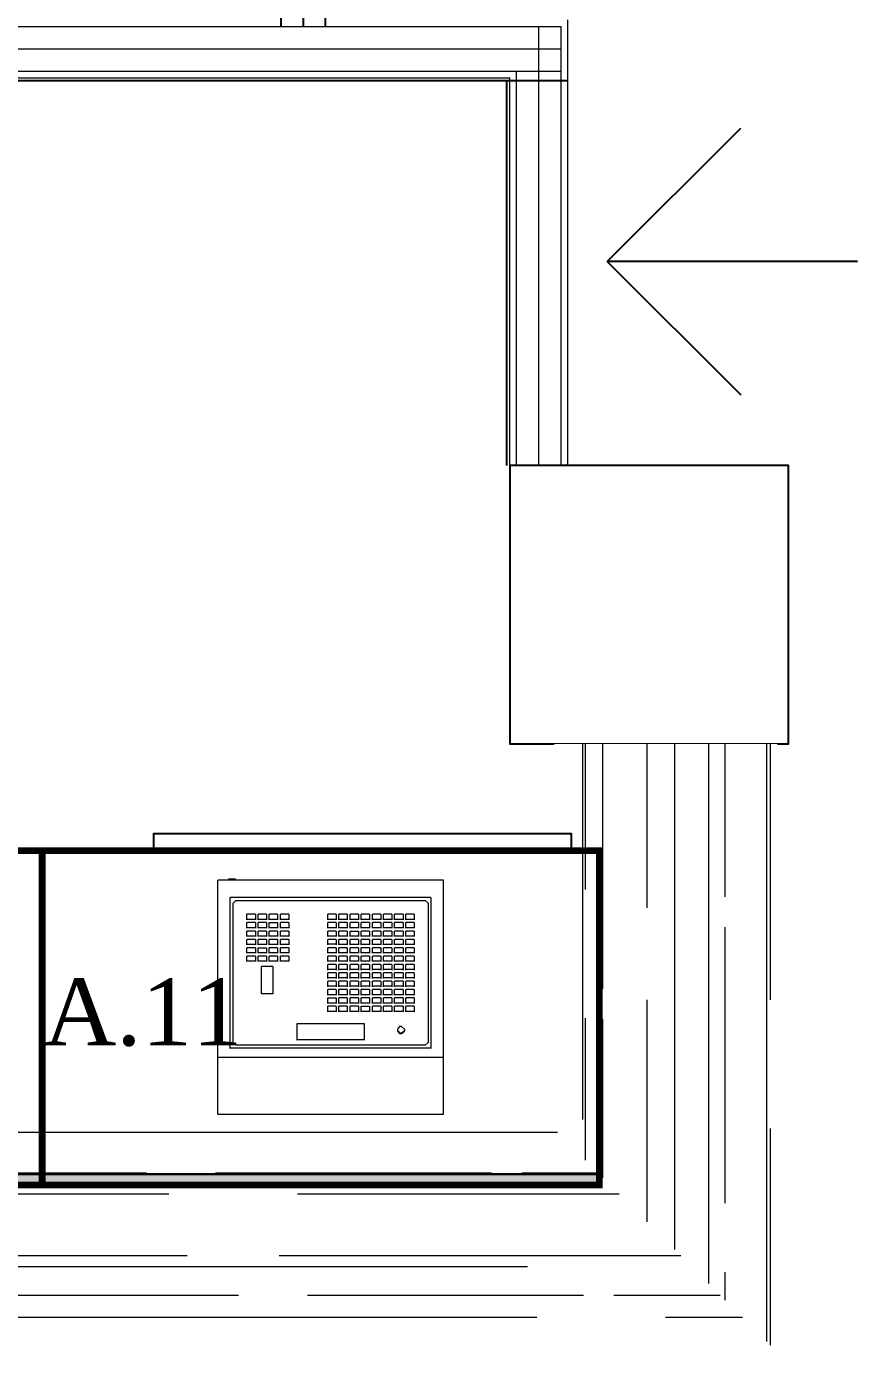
# Model space of a CAD drawing. Header units: millimetres. Extents: x -718 to 7948, y 6082 to 9415.
# Drawn here: x 6124.5 to 6273.6, y 7529.3 to 7767.7 of the extents above; entities that cross this region are included whole.
import ezdxf

# ---------------------------------------------------------------- set-up
doc = ezdxf.new("R2010")
doc.units = ezdxf.units.MM
doc.set_wipeout_variables(frame=1)
doc.linetypes.add('HIDDEN', pattern=[9.525, 6.35, -3.175])
for name, color, linetype in [('-DWG_ANA', 7, 'Continuous'), ('-DWG_DETAY2', 7, 'Continuous'), ('BYT_SERAMİK', 200, 'Continuous'), ('kolon', 4, 'Continuous')]:
    doc.layers.add(name, color=color, linetype=linetype)
for name, color, linetype, lineweight in [('BYT_ALÇIPAN', 20, 'Continuous', 13), ('m_Metal', 251, 'Continuous', 15), ('m_profil', 145, 'Continuous', 15)]:
    doc.layers.add(name, color=color, linetype=linetype, lineweight=lineweight)
doc.layers.add('m_Ahsap', color=7, linetype='Continuous', lineweight=13, true_color=0x89693e)
doc.styles.get("Standard").update_dxf_attribs({"font": 'arial.ttf'})

# ---------------------------------------------------------------- blocks, each defined once
blk = doc.blocks.new('A$C612463B9')
h = blk.add_hatch(color=8)
h.dxf.hatch_style = 1
h.paths.add_polyline_path([(0.6, 2.6), (0.6, 0.6), (100.6, 0.6), (100.6, 2.6)])
at = {"layer": '-DWG_ANA', "color": 0, "const_width": 1.2}
blk.add_lwpolyline([(100.6, 0.6), (0.6, 0.6), (0.6, 60.6), (100.6, 60.6)], close=True, dxfattribs=at)
at = {"layer": '-DWG_DETAY2', "color": 0, "linetype": 'Continuous'}
for points in [[(95.6, 60.6), (95.6, 63.6), (20.6, 63.6), (20.6, 60.6)], [(55.6, 57.6), (55.6, 60.6), (5.6, 60.6), (5.6, 57.6)]]:
    blk.add_lwpolyline(points, close=True, dxfattribs=at)
at = {"layer": '-DWG_DETAY2', "color": 0, "linetype": 'HIDDEN'}
for points in [[(5.6, 45.6), (5.6, 55.6), (20.6, 55.6)], [(95.6, 45.6), (95.6, 55.6), (70.6, 55.6)]]:
    blk.add_lwpolyline(points, dxfattribs=at)
blk.add_lwpolyline([(100.6, 0.6), (0.6, 0.6), (0.6, 2.6), (100.6, 2.6)], close=True)
blk = doc.blocks.new('A$C2FD85A5D')
h = blk.add_hatch(color=8)
h.dxf.hatch_style = 1
h.paths.add_polyline_path([(0.6, 2.6), (0.6, 0.6), (100.6, 0.6), (100.6, 2.6)])
at = {"layer": '-DWG_ANA', "color": 0, "const_width": 1.2}
blk.add_lwpolyline([(100.6, 0.6), (0.6, 0.6), (0.6, 60.6), (100.6, 60.6)], close=True, dxfattribs=at)
at = {"layer": '-DWG_DETAY2', "color": 0, "linetype": 'Continuous'}
blk.add_lwpolyline([(95.6, 60.6), (95.6, 63.6), (20.6, 63.6), (20.6, 60.6)], close=True, dxfattribs=at)
blk.add_lwpolyline([(100.6, 0.6), (0.6, 0.6), (0.6, 2.6), (100.6, 2.6)], close=True)

msp = doc.modelspace()

# ---------------------------------------------------------------- linework, layer by layer
at = {"layer": '-DWG_ANA', "color": 0}
for p, q in [((6210.71, 7758.03), (6221.61, 7758.03)), ((6228.72, 7725.53), (6252.65, 7749.46)), ((6273.6, 7725.53), (6228.72, 7725.53)), ((6228.72, 7725.53), (6252.65, 7701.6))]:
    msp.add_line(p, q, dxfattribs=at)
at = {"layer": 'BYT_ALÇIPAN'}
for p, q in [((6221.61, 7688.93), (6221.61, 7768.93)), ((5721.21, 7758.53), (6211.21, 7758.53)), ((6211.21, 7688.93), (6211.21, 7758.53))]:
    msp.add_line(p, q, dxfattribs=at)
at = {"layer": 'BYT_SERAMİK'}
for p in [(5721.21, 7758.03), (6210.71, 7688.93)]:
    msp.add_line(p, (6210.71, 7758.03), dxfattribs=at)
at = {"layer": 'kolon'}
msp.add_lwpolyline([(6211.21, 7688.93), (6211.21, 7638.93), (6261.21, 7638.93), (6261.21, 7688.93)], close=True, dxfattribs=at)
at = {"layer": 'm_Metal', "color": 253, "linetype": 'Continuous', "lineweight": 13, "true_color": 0x9f9f9f}
for p, q in [((6160.81, 7614.48), (6160.81, 7614.73)), ((6160.81, 7614.73), (6161.94, 7614.73)), ((6161.94, 7614.73), (6161.94, 7614.48)), ((6158.81, 7572.48), (6158.81, 7614.48)), ((6199.31, 7614.48), (6158.81, 7614.48)), ((6199.31, 7572.48), (6199.31, 7614.48)), ((6161.06, 7584.23), (6161.06, 7611.35)), ((6197.06, 7611.35), (6161.06, 7611.35)), ((6161.56, 7610.35), (6162.06, 7610.85)), ((6161.56, 7585.35), (6161.56, 7610.35)), ((6162.06, 7610.85), (6196.06, 7610.85)), ((6196.56, 7610.35), (6196.06, 7610.85)), ((6196.56, 7610.35), (6196.56, 7585.35)), ((6197.06, 7611.35), (6197.06, 7584.23)), ((6164.06, 7607.35), (6164.06, 7608.35)), ((6165.56, 7608.35), (6164.06, 7608.35)), ((6164.06, 7607.48), (6165.56, 7607.48)), ((6165.56, 7608.35), (6165.56, 7607.35)), ((6166.06, 7607.35), (6166.06, 7608.35)), ((6167.56, 7608.35), (6166.06, 7608.35)), ((6166.06, 7607.48), (6167.56, 7607.48)), ((6167.56, 7608.35), (6167.56, 7607.35)), ((6168.06, 7607.35), (6168.06, 7608.35)), ((6169.56, 7608.35), (6168.06, 7608.35)), ((6168.06, 7607.48), (6169.56, 7607.48)), ((6169.56, 7608.35), (6169.56, 7607.35)), ((6170.06, 7607.35), (6170.06, 7608.35)), ((6171.56, 7608.35), (6170.06, 7608.35)), ((6170.06, 7607.48), (6171.56, 7607.48)), ((6171.56, 7608.35), (6171.56, 7607.35)), ((6178.56, 7607.35), (6178.56, 7608.35)), ((6180.06, 7608.35), (6178.56, 7608.35)), ((6178.56, 7607.48), (6180.06, 7607.48)), ((6180.06, 7608.35), (6180.06, 7607.35)), ((6180.56, 7607.35), (6180.56, 7608.35)), ((6182.06, 7608.35), (6180.56, 7608.35)), ((6180.56, 7607.48), (6182.06, 7607.48)), ((6182.06, 7608.35), (6182.06, 7607.35)), ((6182.56, 7607.35), (6182.56, 7608.35)), ((6184.06, 7608.35), (6182.56, 7608.35)), ((6182.56, 7607.48), (6184.06, 7607.48)), ((6184.06, 7608.35), (6184.06, 7607.35)), ((6184.56, 7607.35), (6184.56, 7608.35)), ((6186.06, 7608.35), (6184.56, 7608.35)), ((6184.56, 7607.48), (6186.06, 7607.48)), ((6186.06, 7608.35), (6186.06, 7607.35)), ((6186.56, 7607.35), (6186.56, 7608.35)), ((6188.06, 7608.35), (6186.56, 7608.35)), ((6186.56, 7607.48), (6188.06, 7607.48)), ((6188.06, 7608.35), (6188.06, 7607.35)), ((6188.56, 7607.35), (6188.56, 7608.35)), ((6190.06, 7608.35), (6188.56, 7608.35)), ((6188.56, 7607.48), (6190.06, 7607.48)), ((6190.06, 7608.35), (6190.06, 7607.35)), ((6190.56, 7607.35), (6190.56, 7608.35)), ((6192.06, 7608.35), (6190.56, 7608.35)), ((6190.56, 7607.48), (6192.06, 7607.48)), ((6192.06, 7608.35), (6192.06, 7607.35)), ((6192.56, 7607.35), (6192.56, 7608.35)), ((6194.06, 7608.35), (6192.56, 7608.35)), ((6192.56, 7607.48), (6194.06, 7607.48)), ((6194.06, 7608.35), (6194.06, 7607.35)), ((6164.06, 7605.85), (6164.06, 7606.85)), ((6165.56, 7606.85), (6164.06, 7606.85)), ((6164.06, 7605.98), (6165.56, 7605.98)), ((6164.06, 7604.35), (6164.06, 7605.35)), ((6165.56, 7605.35), (6164.06, 7605.35)), ((6165.56, 7606.85), (6165.56, 7605.85)), ((6165.56, 7605.35), (6165.56, 7604.35)), ((6166.06, 7605.85), (6166.06, 7606.85)), ((6167.56, 7606.85), (6166.06, 7606.85)), ((6166.06, 7605.98), (6167.56, 7605.98)), ((6166.06, 7604.35), (6166.06, 7605.35)), ((6167.56, 7605.35), (6166.06, 7605.35)), ((6167.56, 7606.85), (6167.56, 7605.85)), ((6167.56, 7605.35), (6167.56, 7604.35)), ((6168.06, 7605.85), (6168.06, 7606.85)), ((6168.06, 7606.85), (6169.56, 7606.85)), ((6168.06, 7605.98), (6169.56, 7605.98)), ((6168.06, 7604.35), (6168.06, 7605.35)), ((6169.56, 7605.35), (6168.06, 7605.35)), ((6169.56, 7606.85), (6169.56, 7605.85)), ((6169.56, 7605.35), (6169.56, 7604.35)), ((6170.06, 7605.85), (6170.06, 7606.85)), ((6171.56, 7606.85), (6170.06, 7606.85)), ((6170.06, 7605.98), (6171.56, 7605.98)), ((6170.06, 7604.35), (6170.06, 7605.35)), ((6171.56, 7605.35), (6170.06, 7605.35)), ((6171.56, 7606.85), (6171.56, 7605.85)), ((6171.56, 7605.35), (6171.56, 7604.35)), ((6178.56, 7605.85), (6178.56, 7606.85)), ((6180.06, 7606.85), (6178.56, 7606.85)), ((6178.56, 7605.98), (6180.06, 7605.98)), ((6178.56, 7604.35), (6178.56, 7605.35)), ((6180.06, 7605.35), (6178.56, 7605.35)), ((6180.06, 7606.85), (6180.06, 7605.85)), ((6180.06, 7605.35), (6180.06, 7604.35)), ((6180.56, 7605.85), (6180.56, 7606.85)), ((6182.06, 7606.85), (6180.56, 7606.85)), ((6180.56, 7605.98), (6182.06, 7605.98)), ((6180.56, 7604.35), (6180.56, 7605.35)), ((6182.06, 7605.35), (6180.56, 7605.35)), ((6182.06, 7606.85), (6182.06, 7605.85)), ((6182.06, 7605.35), (6182.06, 7604.35)), ((6182.56, 7605.85), (6182.56, 7606.85)), ((6184.06, 7606.85), (6182.56, 7606.85)), ((6182.56, 7605.98), (6184.06, 7605.98)), ((6182.56, 7604.35), (6182.56, 7605.35)), ((6182.56, 7605.35), (6184.06, 7605.35)), ((6184.06, 7606.85), (6184.06, 7605.85)), ((6184.06, 7605.35), (6184.06, 7604.35)), ((6184.56, 7605.85), (6184.56, 7606.85)), ((6186.06, 7606.85), (6184.56, 7606.85)), ((6184.56, 7605.98), (6186.06, 7605.98)), ((6184.56, 7604.35), (6184.56, 7605.35)), ((6186.06, 7605.35), (6184.56, 7605.35)), ((6186.06, 7606.85), (6186.06, 7605.85)), ((6186.06, 7605.35), (6186.06, 7604.35)), ((6186.56, 7605.85), (6186.56, 7606.85)), ((6188.06, 7606.85), (6186.56, 7606.85)), ((6186.56, 7605.98), (6188.06, 7605.98)), ((6186.56, 7604.35), (6186.56, 7605.35)), ((6188.06, 7605.35), (6186.56, 7605.35)), ((6188.06, 7606.85), (6188.06, 7605.85)), ((6188.06, 7605.35), (6188.06, 7604.35)), ((6190.06, 7606.85), (6188.56, 7606.85)), ((6188.56, 7605.85), (6188.56, 7606.85)), ((6188.56, 7605.98), (6190.06, 7605.98)), ((6190.06, 7605.35), (6188.56, 7605.35)), ((6188.56, 7604.35), (6188.56, 7605.35)), ((6190.06, 7606.85), (6190.06, 7605.85)), ((6190.06, 7605.35), (6190.06, 7604.35)), ((6190.56, 7605.85), (6190.56, 7606.85)), ((6192.06, 7606.85), (6190.56, 7606.85)), ((6190.56, 7605.98), (6192.06, 7605.98)), ((6190.56, 7604.35), (6190.56, 7605.35)), ((6192.06, 7605.35), (6190.56, 7605.35)), ((6192.06, 7606.85), (6192.06, 7605.85)), ((6192.06, 7605.35), (6192.06, 7604.35)), ((6192.56, 7605.85), (6192.56, 7606.85)), ((6194.06, 7606.85), (6192.56, 7606.85)), ((6192.56, 7605.98), (6194.06, 7605.98)), ((6192.56, 7604.35), (6192.56, 7605.35)), ((6194.06, 7605.35), (6192.56, 7605.35)), ((6194.06, 7606.85), (6194.06, 7605.85)), ((6194.06, 7605.35), (6194.06, 7604.35)), ((6164.06, 7604.48), (6165.56, 7604.48)), ((6164.06, 7602.85), (6164.06, 7603.85)), ((6165.56, 7603.85), (6164.06, 7603.85)), ((6164.06, 7602.98), (6165.56, 7602.98)), ((6165.56, 7603.85), (6165.56, 7602.85)), ((6166.06, 7604.48), (6167.56, 7604.48)), ((6166.06, 7602.85), (6166.06, 7603.85)), ((6167.56, 7603.85), (6166.06, 7603.85)), ((6166.06, 7602.98), (6167.56, 7602.98)), ((6167.56, 7603.85), (6167.56, 7602.85)), ((6168.06, 7604.48), (6169.56, 7604.48)), ((6168.06, 7602.85), (6168.06, 7603.85)), ((6169.56, 7603.85), (6168.06, 7603.85)), ((6168.06, 7602.98), (6169.56, 7602.98)), ((6169.56, 7603.85), (6169.56, 7602.85)), ((6170.06, 7604.48), (6171.56, 7604.48)), ((6170.06, 7602.85), (6170.06, 7603.85)), ((6171.56, 7603.85), (6170.06, 7603.85)), ((6170.06, 7602.98), (6171.56, 7602.98)), ((6171.56, 7603.85), (6171.56, 7602.85)), ((6178.56, 7604.48), (6180.06, 7604.48)), ((6178.56, 7602.85), (6178.56, 7603.85)), ((6180.06, 7603.85), (6178.56, 7603.85)), ((6180.06, 7602.98), (6178.56, 7602.98)), ((6180.06, 7603.85), (6180.06, 7602.85)), ((6180.56, 7604.48), (6182.06, 7604.48)), ((6180.56, 7602.85), (6180.56, 7603.85)), ((6182.06, 7603.85), (6180.56, 7603.85)), ((6180.56, 7602.98), (6182.06, 7602.98)), ((6182.06, 7603.85), (6182.06, 7602.85)), ((6182.56, 7604.48), (6184.06, 7604.48)), ((6182.56, 7602.85), (6182.56, 7603.85)), ((6184.06, 7603.85), (6182.56, 7603.85)), ((6182.56, 7602.98), (6184.06, 7602.98)), ((6184.06, 7603.85), (6184.06, 7602.85)), ((6184.56, 7604.48), (6186.06, 7604.48)), ((6184.56, 7602.85), (6184.56, 7603.85)), ((6186.06, 7603.85), (6184.56, 7603.85)), ((6184.56, 7602.98), (6186.06, 7602.98)), ((6186.06, 7603.85), (6186.06, 7602.85)), ((6186.56, 7604.48), (6188.06, 7604.48)), ((6186.56, 7602.85), (6186.56, 7603.85)), ((6188.06, 7603.85), (6186.56, 7603.85)), ((6186.56, 7602.98), (6188.06, 7602.98)), ((6188.06, 7603.85), (6188.06, 7602.85)), ((6188.56, 7604.48), (6190.06, 7604.48)), ((6190.06, 7603.85), (6188.56, 7603.85)), ((6188.56, 7602.85), (6188.56, 7603.85)), ((6188.56, 7602.98), (6190.06, 7602.98)), ((6190.06, 7603.85), (6190.06, 7602.85)), ((6190.56, 7604.48), (6192.06, 7604.48)), ((6190.56, 7602.85), (6190.56, 7603.85)), ((6192.06, 7603.85), (6190.56, 7603.85)), ((6190.56, 7602.98), (6192.06, 7602.98)), ((6192.06, 7603.85), (6192.06, 7602.85)), ((6192.56, 7604.48), (6194.06, 7604.48)), ((6192.56, 7602.85), (6192.56, 7603.85)), ((6194.06, 7603.85), (6192.56, 7603.85)), ((6192.56, 7602.98), (6194.06, 7602.98)), ((6194.06, 7603.85), (6194.06, 7602.85)), ((6164.06, 7601.35), (6164.06, 7602.35)), ((6165.56, 7602.35), (6164.06, 7602.35)), ((6164.06, 7601.48), (6165.56, 7601.48)), ((6164.06, 7599.85), (6164.06, 7600.85)), ((6165.56, 7600.85), (6164.06, 7600.85)), ((6165.56, 7602.35), (6165.56, 7601.35)), ((6165.56, 7600.85), (6165.56, 7599.85)), ((6166.06, 7601.35), (6166.06, 7602.35)), ((6166.06, 7602.35), (6167.56, 7602.35)), ((6166.06, 7601.48), (6167.56, 7601.48)), ((6166.06, 7599.85), (6166.06, 7600.85)), ((6167.56, 7600.85), (6166.06, 7600.85)), ((6167.56, 7602.35), (6167.56, 7601.35)), ((6167.56, 7600.85), (6167.56, 7599.85)), ((6168.06, 7601.35), (6168.06, 7602.35)), ((6169.56, 7602.35), (6168.06, 7602.35)), ((6168.06, 7601.48), (6169.56, 7601.48)), ((6168.06, 7599.85), (6168.06, 7600.85)), ((6169.56, 7600.85), (6168.06, 7600.85)), ((6169.56, 7602.35), (6169.56, 7601.35)), ((6169.56, 7600.85), (6169.56, 7599.85)), ((6170.06, 7601.35), (6170.06, 7602.35)), ((6171.56, 7602.35), (6170.06, 7602.35)), ((6170.06, 7601.48), (6171.56, 7601.48)), ((6170.06, 7599.85), (6170.06, 7600.85)), ((6171.56, 7600.85), (6170.06, 7600.85)), ((6171.56, 7602.35), (6171.56, 7601.35)), ((6171.56, 7600.85), (6171.56, 7599.85)), ((6178.56, 7601.35), (6178.56, 7602.35)), ((6180.06, 7602.35), (6178.56, 7602.35)), ((6178.56, 7601.48), (6180.06, 7601.48)), ((6178.56, 7599.85), (6178.56, 7600.85)), ((6180.06, 7600.85), (6178.56, 7600.85)), ((6180.06, 7602.35), (6180.06, 7601.35)), ((6180.06, 7600.85), (6180.06, 7599.85)), ((6180.56, 7601.35), (6180.56, 7602.35)), ((6182.06, 7602.35), (6180.56, 7602.35)), ((6180.56, 7601.48), (6182.06, 7601.48)), ((6180.56, 7599.85), (6180.56, 7600.85)), ((6182.06, 7600.85), (6180.56, 7600.85)), ((6182.06, 7602.35), (6182.06, 7601.35)), ((6182.06, 7600.85), (6182.06, 7599.85)), ((6182.56, 7601.35), (6182.56, 7602.35)), ((6184.06, 7602.35), (6182.56, 7602.35)), ((6182.56, 7601.48), (6184.06, 7601.48)), ((6182.56, 7599.85), (6182.56, 7600.85)), ((6184.06, 7600.85), (6182.56, 7600.85)), ((6184.06, 7602.35), (6184.06, 7601.35)), ((6184.06, 7600.85), (6184.06, 7599.85)), ((6184.56, 7601.35), (6184.56, 7602.35)), ((6186.06, 7602.35), (6184.56, 7602.35)), ((6184.56, 7601.48), (6186.06, 7601.48)), ((6184.56, 7599.85), (6184.56, 7600.85)), ((6186.06, 7600.85), (6184.56, 7600.85)), ((6186.06, 7602.35), (6186.06, 7601.35)), ((6186.06, 7600.85), (6186.06, 7599.85)), ((6186.56, 7601.35), (6186.56, 7602.35)), ((6188.06, 7602.35), (6186.56, 7602.35)), ((6186.56, 7601.48), (6188.06, 7601.48)), ((6186.56, 7599.85), (6186.56, 7600.85)), ((6188.06, 7600.85), (6186.56, 7600.85)), ((6188.06, 7602.35), (6188.06, 7601.35)), ((6188.06, 7600.85), (6188.06, 7599.85)), ((6190.06, 7602.35), (6188.56, 7602.35)), ((6188.56, 7601.35), (6188.56, 7602.35)), ((6188.56, 7601.48), (6190.06, 7601.48)), ((6190.06, 7600.85), (6188.56, 7600.85)), ((6188.56, 7599.85), (6188.56, 7600.85)), ((6190.06, 7602.35), (6190.06, 7601.35)), ((6190.06, 7600.85), (6190.06, 7599.85)), ((6190.56, 7601.35), (6190.56, 7602.35)), ((6192.06, 7602.35), (6190.56, 7602.35)), ((6190.56, 7601.48), (6192.06, 7601.48)), ((6190.56, 7599.85), (6190.56, 7600.85)), ((6192.06, 7600.85), (6190.56, 7600.85)), ((6192.06, 7602.35), (6192.06, 7601.35)), ((6192.06, 7600.85), (6192.06, 7599.85)), ((6192.56, 7601.35), (6192.56, 7602.35)), ((6194.06, 7602.35), (6192.56, 7602.35)), ((6192.56, 7601.48), (6194.06, 7601.48)), ((6192.56, 7599.85), (6192.56, 7600.85)), ((6194.06, 7600.85), (6192.56, 7600.85)), ((6194.06, 7602.35), (6194.06, 7601.35)), ((6194.06, 7600.85), (6194.06, 7599.85)), ((6164.06, 7599.98), (6165.56, 7599.98)), ((6166.06, 7599.98), (6167.56, 7599.98)), ((6168.69, 7598.98), (6166.69, 7598.98)), ((6166.69, 7594.1), (6166.69, 7598.98)), ((6168.06, 7599.98), (6169.56, 7599.98)), ((6168.69, 7598.98), (6168.69, 7594.1)), ((6170.06, 7599.98), (6171.56, 7599.98)), ((6178.56, 7599.98), (6180.06, 7599.98)), ((6178.56, 7598.35), (6178.56, 7599.35)), ((6180.06, 7599.35), (6178.56, 7599.35)), ((6178.56, 7598.48), (6180.06, 7598.48)), ((6178.56, 7596.85), (6178.56, 7597.85)), ((6180.06, 7597.85), (6178.56, 7597.85)), ((6180.06, 7599.35), (6180.06, 7598.35)), ((6180.06, 7597.85), (6180.06, 7596.85)), ((6180.56, 7599.98), (6182.06, 7599.98)), ((6180.56, 7598.35), (6180.56, 7599.35)), ((6182.06, 7599.35), (6180.56, 7599.35)), ((6180.56, 7598.48), (6182.06, 7598.48)), ((6180.56, 7596.85), (6180.56, 7597.85)), ((6182.06, 7597.85), (6180.56, 7597.85)), ((6182.06, 7599.35), (6182.06, 7598.35)), ((6182.06, 7597.85), (6182.06, 7596.85)), ((6182.56, 7599.98), (6184.06, 7599.98)), ((6182.56, 7598.35), (6182.56, 7599.35)), ((6184.06, 7599.35), (6182.56, 7599.35)), ((6182.56, 7598.48), (6184.06, 7598.48)), ((6182.56, 7596.85), (6182.56, 7597.85)), ((6184.06, 7597.85), (6182.56, 7597.85)), ((6184.06, 7599.35), (6184.06, 7598.35)), ((6184.06, 7597.85), (6184.06, 7596.85)), ((6184.56, 7599.98), (6186.06, 7599.98)), ((6184.56, 7598.35), (6184.56, 7599.35)), ((6186.06, 7599.35), (6184.56, 7599.35)), ((6184.56, 7598.48), (6186.06, 7598.48)), ((6184.56, 7596.85), (6184.56, 7597.85)), ((6186.06, 7597.85), (6184.56, 7597.85)), ((6186.06, 7599.35), (6186.06, 7598.35)), ((6186.06, 7597.85), (6186.06, 7596.85)), ((6186.56, 7599.98), (6188.06, 7599.98)), ((6186.56, 7598.35), (6186.56, 7599.35)), ((6188.06, 7599.35), (6186.56, 7599.35)), ((6186.56, 7598.48), (6188.06, 7598.48)), ((6186.56, 7596.85), (6186.56, 7597.85)), ((6188.06, 7597.85), (6186.56, 7597.85)), ((6188.06, 7599.35), (6188.06, 7598.35)), ((6188.06, 7597.85), (6188.06, 7596.85)), ((6188.56, 7599.98), (6190.06, 7599.98)), ((6190.06, 7599.35), (6188.56, 7599.35)), ((6188.56, 7598.35), (6188.56, 7599.35)), ((6188.56, 7598.48), (6190.06, 7598.48)), ((6190.06, 7597.85), (6188.56, 7597.85)), ((6188.56, 7596.85), (6188.56, 7597.85)), ((6190.06, 7599.35), (6190.06, 7598.35)), ((6190.06, 7597.85), (6190.06, 7596.85)), ((6190.56, 7599.98), (6192.06, 7599.98)), ((6190.56, 7598.35), (6190.56, 7599.35)), ((6192.06, 7599.35), (6190.56, 7599.35)), ((6190.56, 7598.48), (6192.06, 7598.48)), ((6190.56, 7596.85), (6190.56, 7597.85)), ((6192.06, 7597.85), (6190.56, 7597.85)), ((6192.06, 7599.35), (6192.06, 7598.35)), ((6192.06, 7597.85), (6192.06, 7596.85)), ((6192.56, 7599.98), (6194.06, 7599.98)), ((6192.56, 7598.35), (6192.56, 7599.35)), ((6194.06, 7599.35), (6192.56, 7599.35)), ((6192.56, 7598.48), (6194.06, 7598.48)), ((6192.56, 7596.85), (6192.56, 7597.85)), ((6194.06, 7597.85), (6192.56, 7597.85)), ((6194.06, 7599.35), (6194.06, 7598.35)), ((6194.06, 7597.85), (6194.06, 7596.85)), ((6178.56, 7596.98), (6180.06, 7596.98)), ((6178.56, 7595.35), (6178.56, 7596.35)), ((6180.06, 7596.35), (6178.56, 7596.35)), ((6178.56, 7595.48), (6180.06, 7595.48)), ((6180.06, 7596.35), (6180.06, 7595.35)), ((6180.56, 7596.98), (6182.06, 7596.98)), ((6180.56, 7595.35), (6180.56, 7596.35)), ((6182.06, 7596.35), (6180.56, 7596.35)), ((6180.56, 7595.48), (6182.06, 7595.48)), ((6182.06, 7596.35), (6182.06, 7595.35)), ((6182.56, 7596.98), (6184.06, 7596.98)), ((6182.56, 7595.35), (6182.56, 7596.35)), ((6184.06, 7596.35), (6182.56, 7596.35)), ((6182.56, 7595.48), (6184.06, 7595.48)), ((6184.06, 7596.35), (6184.06, 7595.35)), ((6184.56, 7596.98), (6186.06, 7596.98)), ((6184.56, 7595.35), (6184.56, 7596.35)), ((6186.06, 7596.35), (6184.56, 7596.35)), ((6184.56, 7595.48), (6186.06, 7595.48)), ((6186.06, 7596.35), (6186.06, 7595.35)), ((6186.56, 7596.98), (6188.06, 7596.98)), ((6186.56, 7595.35), (6186.56, 7596.35)), ((6188.06, 7596.35), (6186.56, 7596.35)), ((6186.56, 7595.48), (6188.06, 7595.48)), ((6188.06, 7596.35), (6188.06, 7595.35)), ((6188.56, 7596.98), (6190.06, 7596.98)), ((6190.06, 7596.35), (6188.56, 7596.35)), ((6188.56, 7595.35), (6188.56, 7596.35)), ((6188.56, 7595.48), (6190.06, 7595.48)), ((6190.06, 7596.35), (6190.06, 7595.35)), ((6190.56, 7596.98), (6192.06, 7596.98)), ((6190.56, 7595.35), (6190.56, 7596.35)), ((6192.06, 7596.35), (6190.56, 7596.35)), ((6190.56, 7595.48), (6192.06, 7595.48)), ((6192.06, 7596.35), (6192.06, 7595.35)), ((6192.56, 7596.98), (6194.06, 7596.98)), ((6192.56, 7595.35), (6192.56, 7596.35)), ((6194.06, 7596.35), (6192.56, 7596.35)), ((6192.56, 7595.48), (6194.06, 7595.48)), ((6194.06, 7596.35), (6194.06, 7595.35)), ((6168.69, 7594.1), (6166.69, 7594.1)), ((6178.56, 7593.85), (6178.56, 7594.85)), ((6180.06, 7594.85), (6178.56, 7594.85)), ((6178.56, 7593.98), (6180.06, 7593.98)), ((6178.56, 7592.35), (6178.56, 7593.35)), ((6178.56, 7593.35), (6180.06, 7593.35)), ((6180.06, 7594.85), (6180.06, 7593.85)), ((6180.06, 7593.35), (6180.06, 7592.35)), ((6180.56, 7593.85), (6180.56, 7594.85)), ((6182.06, 7594.85), (6180.56, 7594.85)), ((6180.56, 7593.98), (6182.06, 7593.98)), ((6180.56, 7592.35), (6180.56, 7593.35)), ((6182.06, 7593.35), (6180.56, 7593.35)), ((6182.06, 7594.85), (6182.06, 7593.85)), ((6182.06, 7593.35), (6182.06, 7592.35)), ((6182.56, 7593.85), (6182.56, 7594.85)), ((6184.06, 7594.85), (6182.56, 7594.85)), ((6182.56, 7593.98), (6184.06, 7593.98)), ((6182.56, 7592.35), (6182.56, 7593.35)), ((6184.06, 7593.35), (6182.56, 7593.35)), ((6184.06, 7594.85), (6184.06, 7593.85)), ((6184.06, 7593.35), (6184.06, 7592.35)), ((6184.56, 7593.85), (6184.56, 7594.85)), ((6186.06, 7594.85), (6184.56, 7594.85)), ((6184.56, 7593.98), (6186.06, 7593.98)), ((6184.56, 7592.35), (6184.56, 7593.35)), ((6186.06, 7593.35), (6184.56, 7593.35)), ((6186.06, 7594.85), (6186.06, 7593.85)), ((6186.06, 7593.35), (6186.06, 7592.35)), ((6186.56, 7593.85), (6186.56, 7594.85)), ((6188.06, 7594.85), (6186.56, 7594.85)), ((6186.56, 7593.98), (6188.06, 7593.98)), ((6186.56, 7592.35), (6186.56, 7593.35)), ((6188.06, 7593.35), (6186.56, 7593.35)), ((6188.06, 7594.85), (6188.06, 7593.85)), ((6188.06, 7593.35), (6188.06, 7592.35)), ((6188.56, 7593.85), (6188.56, 7594.85)), ((6190.06, 7594.85), (6188.56, 7594.85)), ((6188.56, 7593.98), (6190.06, 7593.98)), ((6188.56, 7592.35), (6188.56, 7593.35)), ((6190.06, 7593.35), (6188.56, 7593.35)), ((6190.06, 7594.85), (6190.06, 7593.85)), ((6190.06, 7593.35), (6190.06, 7592.35)), ((6190.56, 7593.85), (6190.56, 7594.85)), ((6192.06, 7594.85), (6190.56, 7594.85)), ((6190.56, 7593.98), (6192.06, 7593.98)), ((6190.56, 7592.35), (6190.56, 7593.35)), ((6192.06, 7593.35), (6190.56, 7593.35)), ((6192.06, 7594.85), (6192.06, 7593.85)), ((6192.06, 7593.35), (6192.06, 7592.35)), ((6192.56, 7593.85), (6192.56, 7594.85)), ((6194.06, 7594.85), (6192.56, 7594.85)), ((6192.56, 7593.98), (6194.06, 7593.98)), ((6192.56, 7592.35), (6192.56, 7593.35)), ((6194.06, 7593.35), (6192.56, 7593.35)), ((6194.06, 7594.85), (6194.06, 7593.85)), ((6194.06, 7593.35), (6194.06, 7592.35)), ((6178.56, 7592.48), (6180.06, 7592.48)), ((6178.56, 7590.85), (6178.56, 7591.85)), ((6180.06, 7591.85), (6178.56, 7591.85)), ((6178.56, 7590.98), (6180.06, 7590.98)), ((6180.06, 7591.85), (6180.06, 7590.85)), ((6180.56, 7592.48), (6182.06, 7592.48)), ((6180.56, 7590.85), (6180.56, 7591.85)), ((6182.06, 7591.85), (6180.56, 7591.85)), ((6180.56, 7590.98), (6182.06, 7590.98)), ((6182.06, 7591.85), (6182.06, 7590.85)), ((6182.56, 7592.48), (6184.06, 7592.48)), ((6182.56, 7590.85), (6182.56, 7591.85)), ((6184.06, 7591.85), (6182.56, 7591.85)), ((6182.56, 7590.98), (6184.06, 7590.98)), ((6184.06, 7591.85), (6184.06, 7590.85)), ((6184.56, 7592.48), (6186.06, 7592.48)), ((6184.56, 7590.85), (6184.56, 7591.85)), ((6184.56, 7591.85), (6186.06, 7591.85)), ((6184.56, 7590.98), (6186.06, 7590.98)), ((6186.06, 7591.85), (6186.06, 7590.85)), ((6186.56, 7592.48), (6188.06, 7592.48)), ((6186.56, 7590.85), (6186.56, 7591.85)), ((6188.06, 7591.85), (6186.56, 7591.85)), ((6186.56, 7590.98), (6188.06, 7590.98)), ((6188.06, 7591.85), (6188.06, 7590.85)), ((6188.56, 7592.48), (6190.06, 7592.48)), ((6188.56, 7590.85), (6188.56, 7591.85)), ((6190.06, 7591.85), (6188.56, 7591.85)), ((6188.56, 7590.98), (6190.06, 7590.98)), ((6190.06, 7591.85), (6190.06, 7590.85)), ((6190.56, 7592.48), (6192.06, 7592.48)), ((6190.56, 7590.85), (6190.56, 7591.85)), ((6192.06, 7591.85), (6190.56, 7591.85)), ((6190.56, 7590.98), (6192.06, 7590.98)), ((6192.06, 7591.85), (6192.06, 7590.85)), ((6192.56, 7592.48), (6194.06, 7592.48)), ((6192.56, 7590.85), (6192.56, 7591.85)), ((6194.06, 7591.85), (6192.56, 7591.85)), ((6192.56, 7590.98), (6194.06, 7590.98)), ((6194.06, 7591.85), (6194.06, 7590.85)), ((6173.06, 7588.73), (6185.06, 7588.73)), ((6173.06, 7585.73), (6173.06, 7588.73)), ((6185.06, 7588.73), (6185.06, 7585.73)), ((6191.44, 7588.23), (6191.06, 7587.73)), ((6191.06, 7587.73), (6191.06, 7587.35)), ((6191.06, 7587.48), (6191.31, 7587.23)), ((6191.06, 7587.35), (6191.44, 7586.98)), ((6191.31, 7587.23), (6191.44, 7587.1)), ((6191.81, 7588.23), (6191.44, 7588.23)), ((6191.44, 7587.1), (6191.81, 7587.1)), ((6191.44, 7586.98), (6191.81, 7586.98)), ((6192.31, 7587.73), (6191.81, 7588.23)), ((6191.81, 7586.98), (6192.31, 7587.35)), ((6191.81, 7587.1), (6192.06, 7587.23)), ((6192.06, 7587.23), (6192.31, 7587.48)), ((6192.31, 7587.73), (6192.31, 7587.35)), ((6161.06, 7584.35), (6197.06, 7584.35)), ((6162.06, 7584.85), (6161.56, 7585.35)), ((6196.06, 7584.85), (6162.06, 7584.85)), ((6173.06, 7585.85), (6185.06, 7585.85)), ((6196.56, 7585.35), (6196.06, 7584.85)), ((6158.81, 7582.73), (6199.31, 7582.73)), ((6158.81, 7572.48), (6199.31, 7572.48))]:
    msp.add_line(p, q, dxfattribs=at)
at = {"layer": 'm_profil', "lineweight": -3, "ltscale": 0.2}
for p, q in [((6170.12, 7785.22), (6170.12, 7767.73)), ((6174.12, 7785.22), (6174.12, 7767.73)), ((6178.12, 7785.22), (6178.12, 7767.73))]:
    msp.add_line(p, q, dxfattribs=at)
at = {"layer": 'm_profil'}
for p, q in [((5721.21, 7767.73), (6220.41, 7767.73)), ((6216.41, 7688.93), (6216.41, 7767.73)), ((6220.41, 7688.93), (6220.41, 7767.73)), ((5721.21, 7763.73), (6220.41, 7763.73)), ((5721.21, 7759.73), (6220.41, 7759.73)), ((6212.41, 7688.93), (6212.41, 7759.73))]:
    msp.add_line(p, q, dxfattribs=at)

# ---------------------------------------------------------------- texts
at = {"layer": '-DWG_ANA', "color": 0, "insert": (6127.52, 7596.84), "char_height": 12, "attachment_point": 1}
msp.add_mtext_dynamic_manual_height_columns('{\\fTimes New Roman|b0|i0|c0|p18;\\C4;A.\\fTimes New Roman|b0|i0|c162|p18;11}', width=70.6105, gutter_width=12.5, heights=[0], dxfattribs=at)

# ---------------------------------------------------------------- wipeouts: each hides what was drawn before it
msp.add_wipeout([(5561.21, 7529.33), (6259.21, 7529.77), (6219.21, 7569.77), (5601.21, 7569.77)]).dxf.layer = 'm_Ahsap'

# ---------------------------------------------------------------- next in the draw order: block references
at = {"layer": '-DWG_ANA', "color": 0}
msp.add_blockref('A$C612463B9', (6026.71, 7559.17), dxfattribs=at)

# ---------------------------------------------------------------- next in the draw order: wipeouts: each hides what was drawn before it
msp.add_wipeout([(6259.21, 7638.93), (6259.21, 7529.77), (6219.21, 7569.77), (6219.21, 7638.93)]).dxf.layer = 'm_Ahsap'

# ---------------------------------------------------------------- next in the draw order: hatches: boundary and pattern name
at = {"layer": 'm_Ahsap', "true_color": 0x3b3b3b}
h = msp.add_hatch(dxfattribs=at)
h.set_pattern_fill('AR-RROOF', color=250, scale=0.65, angle=90)
h.paths.add_polyline_path([(5601.21, 7638.49), (5561.21, 7638.49), (5561.21, 7529.33), (5601.21, 7569.77)])
h.paths.add_polyline_path([(6259.21, 7638.93), (6219.21, 7638.93), (6219.21, 7569.77), (6259.21, 7529.77)])
h = msp.add_hatch(dxfattribs=at)
h.set_pattern_fill('AR-RROOF', color=250, scale=0.65)
h.paths.add_polyline_path([(6219.21, 7569.77), (5725.21, 7569.77), (5725.21, 7549.77), (6219.21, 7549.77)], flags=17)
h.paths.add_polyline_path([(6219.21, 7569.77), (6219.21, 7569.77), (6219.21, 7549.77), (5725.21, 7549.77), (5725.21, 7569.77), (5601.21, 7569.77), (5601.21, 7569.33), (5561.21, 7529.33), (6259.21, 7529.77)])

# ---------------------------------------------------------------- next in the draw order: block references
at = {"layer": '-DWG_ANA', "color": 0}
msp.add_blockref('A$C2FD85A5D', (6126.71, 7559.17), dxfattribs=at)

doc.saveas('drawing.dxf')
